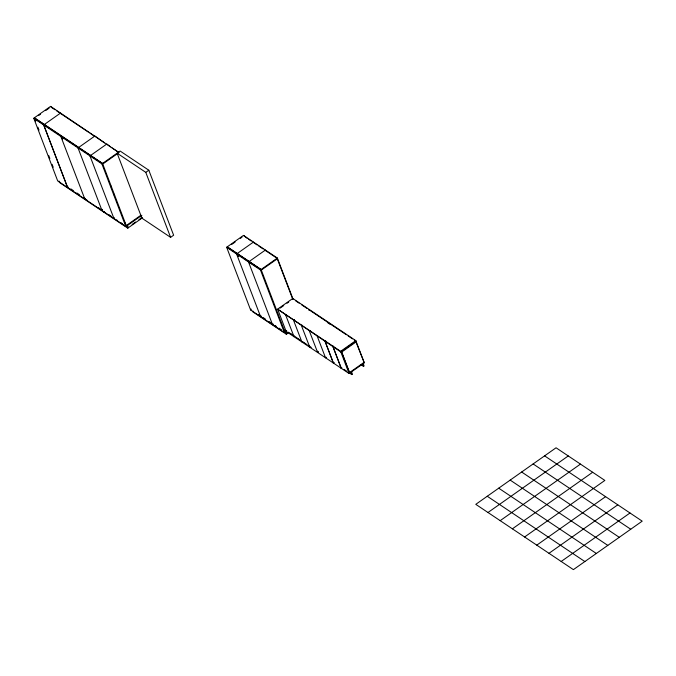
<?xml version="1.0" encoding="UTF-8"?>
<svg xmlns="http://www.w3.org/2000/svg" width="676" height="676" viewBox="0 0 676 676"><rect width="100%" height="100%" fill="white"/><g stroke="black" fill="none" stroke-linecap="round" stroke-linejoin="round"><path stroke-width="1.01" d="M35.676 121.342L34.332 117.827L50.59 106.369L119.01 152.573L112.191 148.01M102.524 210.084L101.915 210.515L57.697 180.94L33.8 118.351L34.408 117.92L78.627 147.495M38.836 115.393L40.543 114.193M45.681 110.568L49.103 108.16M44.379 124.595L43.771 125.018L67.676 187.607M33.8 118.351L78.019 147.926L94.902 136.011L104.51 142.873M90.567 155.488L78.737 147.571L78.129 148.002L89.959 155.911L106.85 143.996L110.484 146.869M58.981 181.016L59.556 182.528L60.603 182.393M102.507 163.474L90.677 155.564L90.069 155.987L101.899 163.896L120.134 151.035L148.813 170.217L173.631 235.214L170.597 237.352L141.478 217.875L140.608 215.593L141.047 215.889M118.156 153.173L102.752 164.023L102.313 163.727M84.745 199.031L85.353 198.6M141.918 218.162L117.1 153.173L145.779 172.355L148.813 170.217M78.019 147.926L102.034 210.591L102.634 210.16M103.867 212.171L104.476 211.749M114.464 218.069L113.855 218.5L102.034 210.591M89.959 155.911L113.974 218.576L114.582 218.145M140.802 215.323L126.251 225.573L125.812 225.277M113.974 218.576L125.795 226.485L126.404 226.063M141.884 215.306L126.48 226.156L102.532 163.44L34.332 117.827M132.158 224.44L135.546 222.049M138.935 219.666L141.478 217.875M59.556 182.528L127.756 228.15L142.526 217.74M227.457 247.441L227.237 246.85L243.495 235.4L277.346 258.046L293.004 299.054M261.08 316.14L260.471 316.571L250.602 309.963L226.697 247.382L227.305 246.951L237.183 253.559M231.733 244.425L235.155 242.016M240.293 238.391L242 237.191M226.697 247.382L236.575 253.982L253.466 242.067M249.866 263.496L249.148 261.511L237.293 253.635L236.685 254.058L248.514 261.967L272.529 324.632L284.359 332.541L284.959 332.119M248.514 261.967L265.406 250.052L265.626 250.644M261.063 269.53L249.233 261.62L248.633 262.043L260.454 269.961L277.346 258.046M250.602 309.963L251.21 309.54L250.957 308.983M253.061 311.129L252.452 311.56L286.311 334.206L288.61 332.584M236.575 253.982L260.59 316.647L261.198 316.216M349.061 373.515L340.822 351.934L277.599 309.16L292.784 298.471L355.804 340.628L364.313 362.919L349.061 373.515L286.142 331.426L277.904 309.845M280.151 308.112L283.726 305.586M287.004 303.279L288.72 302.071M286.286 314.619L285.678 315.05L294.018 336.69L294.626 336.268L298.099 338.642M273.019 324.134L272.42 324.556L260.59 316.647M285.779 315.117L286.387 314.686M272.529 324.632L273.138 324.21M274.642 326.398L275.242 325.967M294.161 319.892L293.561 320.323L301.893 341.963L302.502 341.532M293.654 320.382L294.263 319.959M286.523 330.429L284.816 331.629L283.624 329.381M286.751 330.995L285.035 332.212L261.088 269.496L227.237 246.85M302.045 325.156L301.437 325.587L309.777 347.227M293.916 336.623L294.525 336.2M309.921 330.429L309.312 330.86L317.652 352.5L318.261 352.069M309.414 330.919L310.022 330.496M325.68 340.966L325.071 341.397L333.31 362.97L333.919 362.547M325.773 341.034L325.164 341.464L333.403 363.037L334.012 362.615M317.551 352.433L318.159 352.01M333.555 346.239L332.947 346.661L341.186 368.243M333.648 346.306L333.048 346.729L341.287 368.31L341.895 367.879M325.435 357.705L326.035 357.274M326.136 357.342L325.528 357.773L317.188 336.124M277.599 309.16L340.628 351.317L355.804 340.628M340.628 351.317L340.848 351.9L356.024 341.211L354.275 340.036M340.822 351.934L341.431 351.503L349.669 373.084M349.205 372.848L351.833 374.605L352.433 374.174L351.571 371.901M360.874 364.626L363.502 366.375L364.102 365.953L363.24 363.68M487.988 512.501L568.262 455.945M500.181 520.664L580.464 464.108M512.383 528.826L592.666 472.262M524.584 536.989L604.859 480.425L556.061 447.782L475.786 504.338L573.392 569.631L642.2 521.154L544.594 455.861M536.786 545.143L605.595 496.666M548.988 553.306L617.796 504.828M561.19 561.469L629.998 512.991M51.258 107.247L50.59 106.369M51.646 107.509L54.967 109.732M56.632 110.847L59.125 112.512M60.35 113.331L61.229 113.923M61.643 114.202L88.26 132.006M89.976 133.155L94.268 136.02M247.036 238.205L243.495 235.4M248.7 239.321L251.193 240.986M253.686 242.659L257.1 244.94M258.807 246.081L263.065 248.929M265.186 250.348L277.566 258.629L261.308 270.079L260.868 269.792M34.56 118.41L39.546 121.748M41.202 122.855L43.695 124.528M44.532 125.077L49.678 128.524M90.373 155.742L90.812 156.038L90.592 155.455M236.989 253.813L241.695 256.964M243.402 258.105L248.514 261.527M248.929 261.798L256.196 266.657M295.632 300.812L299.13 303.152M301.758 304.91L307.014 308.425M346.399 334.772L308.763 309.591L308.983 310.174M348.148 335.938L352.526 338.87M327.37 322.469L329.989 324.226M533.119 463.939L630.733 529.232M521.652 472.017L619.267 537.31M341.236 351.765L341.676 352.061L356.252 341.794L355.813 341.498L364.094 362.328L349.526 372.594L349.086 372.307M317.568 351.224L318.007 351.52M510.186 480.104L607.792 545.388M288.475 332.195L291.102 333.952M302.476 341.566L304.225 342.74M308.602 345.664L311.23 347.422M347.996 372.011L349.745 373.186L341.456 351.478M290.553 333.614L294.06 335.955M298.437 338.887L300.186 340.062M304.563 342.985L307.191 344.743M343.949 369.333L346.577 371.09M285.61 331.206L286.92 333.775L286.48 333.479M101.932 209.306L102.372 209.602M66.594 186.103L68.259 187.21L67.575 187.539L43.678 124.959L60.561 113.044L60.789 113.627M70.845 188.891L73.405 190.657M76.844 192.956L79.413 194.68M83.706 197.553L85.429 198.702L84.846 199.09L60.848 136.442L61.55 136.079L62.674 139.011M258.663 314.577L260.328 315.684M262.863 317.382L265.423 319.097M268.828 321.379L271.389 323.086M274.802 325.367L276.509 326.508M279.053 328.164L281.622 329.93M86.435 199.673L86.874 199.969M98.392 207.676L100.132 208.842M108.743 214.596L111.303 216.312M116.686 219.911L117.125 220.207M120.683 222.581L122.39 223.722M127.916 227.423L128.356 227.719L127.494 225.446M498.719 488.182L596.325 553.467M487.252 496.26L584.858 561.553M362.632 364.102L363.502 366.375M350.962 372.324L351.833 374.605M277.498 259.314L292.801 299.367M294.187 319.858L294.415 320.441M285.441 331.933L286.311 334.206M260.454 269.961L284.359 332.541M237.293 253.635L238.417 256.567M237.208 253.525L238.298 256.491M145.779 172.355L170.597 237.352M126.885 225.869L127.756 228.15M110.518 185.224L111.27 187.176M113.881 194.012L114.624 195.972M124.697 222.345L125.44 224.305M101.899 163.896L125.795 226.485M61.457 136.011L62.572 138.943M37.915 127.198L39.031 130.13M48.731 155.531L49.855 158.463M52.094 164.327L53.21 167.259"/></g></svg>
